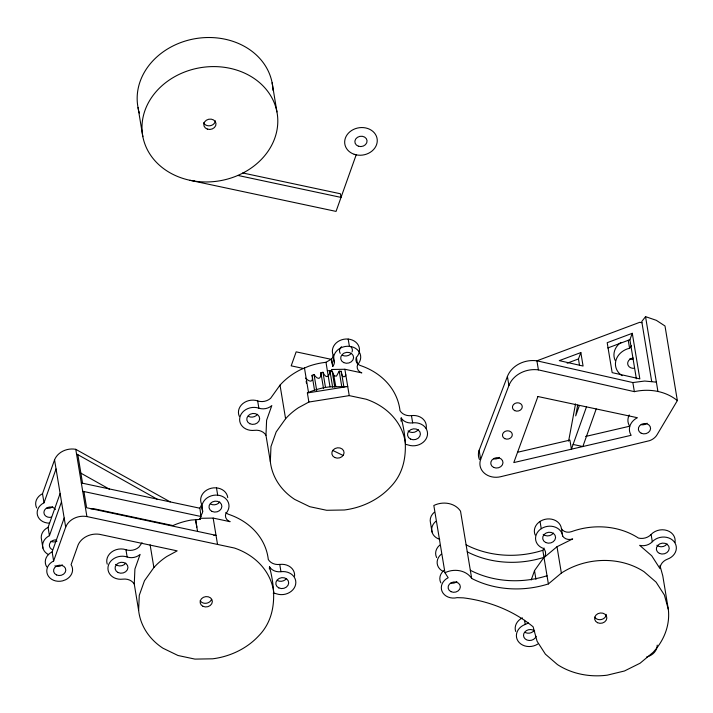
<?xml version="1.0" encoding="UTF-8"?>
<svg xmlns="http://www.w3.org/2000/svg" width="713" height="713" viewBox="0 0 713 713"><rect width="100%" height="100%" fill="white"/><g stroke="black" fill="none" stroke-linecap="round" stroke-linejoin="round"><path stroke-width="1.07" d="M134.267 584.081L134.909 569.019L140.113 554.402A11.577 9.741 -9.4 0 1 127.155 556.996A13.636 11.479 -9.4 0 0 108.118 566.461A13.636 11.479 -9.4 0 0 122.796 579.152A11.577 9.741 -9.4 0 1 134.267 584.081L138.625 610.426A68.181 57.379 -9.4 0 0 162.974 648.224L178 655.497L194.952 659.106L212.67 658.812A68.181 57.379 -9.4 0 0 258.596 635.978C277.107 617.164 275.664 590.498 269.496 566.764A11.577 9.741 -9.4 0 0 280.958 571.692A13.636 11.479 -9.4 0 1 295.645 584.384A13.636 11.479 -9.4 0 1 276.599 593.849A11.577 9.741 -9.4 0 0 273.248 593.198M138.625 610.426L139.267 595.364L144.472 580.747L153.883 567.557A65.07 54.758 -9.4 0 1 166.735 556.532L177.18 550.864L99.365 534.287A18.52 15.579 -9.4 0 0 78.145 544.83L71.077 564.687A12.959 10.9 -9.4 0 1 65.721 579.731L62.566 580.881A12.959 10.9 -9.4 0 1 47.584 574.74A12.959 10.9 -9.4 0 1 53.635 560.971L65.685 527.112L54.553 459.867A17.558 14.777 -9.4 0 1 75.765 449.324L170.22 501.907M265.967 435.26L266.609 420.198L271.813 405.581A11.577 9.741 -9.4 0 1 258.864 408.175A13.636 11.479 -9.4 0 0 239.818 417.64A13.636 11.479 -9.4 0 0 254.505 430.331A11.577 9.741 -9.4 0 1 265.967 435.26L270.334 461.605A68.181 57.379 -9.4 0 0 294.683 499.403L309.709 506.676L326.652 510.285L344.37 509.991A68.181 57.379 -9.4 0 0 390.305 487.166C408.816 468.343 407.364 441.677 401.196 417.943A11.577 9.741 -9.4 0 0 412.667 422.88A13.636 11.479 -9.4 0 1 427.345 435.563A13.636 11.479 -9.4 0 1 408.308 445.028A11.577 9.741 -9.4 0 0 406.098 444.502M270.334 461.605L270.976 446.552L276.181 431.926L285.592 418.736A65.07 54.758 -9.4 0 1 298.444 407.72L308.881 402.043L349.236 395.617L366.188 399.227A68.181 57.379 -9.4 0 1 405.563 444.297M269.398 568.921L269.496 566.764M401.062 421.169L401.196 417.943M335.77 386.428L333.559 374.058L332.133 371.17L330.021 371.313C329.067 377.89 325.583 378.505 322.98 372.275L320.903 372.703C321.189 379.592 317.633 380.074 314.068 374.61L312.08 375.314C313.711 382.293 309.995 382.738 305.627 378.104M568.609 441.151L575.525 403.914M577.699 405.091L575.694 415.884L579.33 405.652M531.203 579.99L534.563 570.525L543.974 557.334A89.713 75.498 -9.4 0 1 467.273 551.844M36.666 507.932A12.959 10.9 -9.4 0 1 42.504 493.717L54.553 459.867M49.58 523.146A12.959 10.9 -9.4 0 1 37.477 515.232A12.959 10.9 -9.4 0 1 44.01 502.799L56.051 468.949M42.914 548.11L41.541 539.777A12.959 10.9 -9.4 0 1 48.074 527.353L60.115 493.503M48.644 554.661A12.959 10.9 -9.4 0 1 49.447 535.677L61.496 501.827M46.773 566.933A12.959 10.9 -9.4 0 1 52.129 551.88L64.179 518.03M194.203 181.191L194.248 181.075A68.181 57.379 -9.4 0 0 237.714 175.505L241.707 173.66A68.181 57.379 -9.4 0 0 259.621 82.69A68.181 57.379 -9.4 0 0 152.341 96.424A68.181 57.379 -9.4 0 0 189.961 180.291L336.046 211.404L356.179 154.846M201.378 504.795A8.734 7.353 -9.4 0 1 199.872 507.879L200.986 516.497L199.97 519.376L191.2 520.062A65.07 54.758 -9.4 0 0 174.124 525.053L172.992 525.579L95.177 509.002A18.52 15.579 -9.4 0 0 90.854 508.824M586.478 406.873L571.416 449.181L569.91 440.099L517.629 452.256M596.211 408.95L582.842 446.534L573.1 444.457M200.362 518.298L199.97 519.376L199.792 518.315L213.169 518.084L230.121 521.693A8.039 6.765 -9.4 0 1 225.896 513.458A13.636 11.479 -9.4 0 0 217.688 495.152L216.485 487.879M579.482 365.172L578.457 358.96L580.845 352.57L559.295 360.635L583.074 366.036L580.845 352.57M636.37 378.781L629.9 339.691L632.288 333.301L607.2 342.695L612.155 372.632L639.837 378.897L632.288 333.301M479.457 459.555A17.05 14.34 -9.4 0 1 479.136 450.313L507.406 376.455A25.445 21.408 -9.4 0 1 536.907 360.814L639.784 322.294L641.967 322.757L651.709 381.58M641.967 322.757L641.762 321.536L645.541 316.652L656.343 320.333L664.997 325.984L677.35 400.59L657.047 434.77A13.627 11.47 -9.4 0 1 649.614 440.652L500.678 476.712A17.05 14.34 -9.4 0 1 480.642 459.404L508.913 385.528L507.406 376.455M542.771 550.418L542.816 550.311A8.734 7.353 -9.4 0 0 544.081 548.039M546.987 575.854L547.023 575.747A89.713 75.498 -9.4 0 1 470.322 570.266M345.903 374.913C343.702 379.744 340.957 374.405 341.304 371.313L339.21 371.17L336.465 376.143L334.014 375.822M142.047 542.736L138.91 547.129A11.577 9.741 -9.4 0 1 125.951 549.723A13.636 11.479 -9.4 0 0 111.495 552.12A13.636 11.479 -9.4 0 0 107.217 564.161M326.001 362.275L327.356 370.796L331.67 370.555L331.5 369.494L344.878 369.263L361.821 372.881A8.039 6.765 -9.4 0 1 357.605 364.646L356.402 357.373A13.636 11.479 -9.4 0 0 348.185 339.067A13.636 11.479 -9.4 0 0 333.203 355.154A8.734 7.353 -9.4 0 1 331.581 359.058L326.001 362.275L321.527 362.917A65.07 54.758 -9.4 0 0 308.577 366.295L300.44 369.753A65.07 54.758 -9.4 0 0 280.022 385.127L270.61 398.309A11.577 9.741 -9.4 0 1 257.66 400.911A13.636 11.479 -9.4 0 0 242.759 403.656A13.636 11.479 -9.4 0 0 239.283 416.276M622.092 375.689A18.413 15.49 -9.4 0 1 627.369 348.88L629.588 348.3L631.54 345.778M348.185 339.067L349.388 346.331A13.636 11.479 -9.4 0 0 334.406 362.427A8.734 7.353 -9.4 0 1 332.784 366.33L331.313 359.352L296.162 351.857L291.18 365.84L303.319 368.434M200.816 515.437L201.075 515.151A8.734 7.353 -9.4 0 0 202.697 511.239A13.636 11.479 -9.4 0 1 217.688 495.152M541.247 528.698A13.636 11.479 -9.4 0 1 562.646 535.98A8.039 6.765 -9.4 0 0 572.664 538.939L556.996 546.719L544.019 557.584A8.734 7.353 -9.4 0 0 543.475 548.457A13.636 11.479 -9.4 0 1 541.247 528.698L540.044 521.426M548.377 583.929L561.363 573.074A68.181 57.379 -9.4 0 1 643.999 571.683L656.076 582.12L664.382 595.016L668.348 609.481A68.181 57.379 -9.4 0 1 653.09 652.35L640.105 663.206L624.445 670.995L607.164 675.175A68.181 57.379 -9.4 0 1 557.468 664.596L545.392 654.16L537.085 641.263L533.119 626.798A135.292 113.848 -9.4 0 0 463.334 597.859L457.104 597.646A12.959 10.9 -9.4 0 1 442.122 591.514A12.959 10.9 -9.4 0 1 448.174 577.735L444.965 572.753L433.834 505.499A19.83 16.693 -9.4 0 1 460.536 511.194L471.676 578.439A89.713 75.498 -9.4 0 0 548.377 583.929L542.816 550.311A89.713 75.498 -9.4 0 1 466.106 544.83M307.374 392.961L308.506 392.444A65.07 54.758 -9.4 0 1 330.012 386.829L347.73 386.526L307.374 392.961L308.881 402.043M567.165 363.184L578.457 358.96M607.815 347.962L629.9 339.691M585.631 436.454L629.641 426.222M677.35 400.59C665.407 390.876 649.142 388.389 634.356 391.651L538.413 369.887L536.907 360.814L632.85 382.56L644.677 381.045L656.388 382.15M213.811 535.383L216.03 535.347L86.612 507.745L83.929 491.542M189.961 180.291L194.248 181.075M81.335 482.959L199.613 508.173M242.705 172.956L340.422 193.767L341.028 197.403L237.875 175.434M82.717 491.284L200.986 516.497M65.685 527.112A17.558 14.777 -9.4 0 1 86.897 516.568L234.479 548.047A68.181 57.379 -9.4 0 1 273.854 593.109M332.766 450.447L343.122 455.455M76.532 453.923L157.003 499.091M80.56 472.977L109.526 489.234M659.953 565.534L662.787 575.863L668.348 609.481M195.514 519.474L197.572 531.399M645.541 316.652L657.885 391.232M628.251 340.226L629.588 348.3M632.85 382.56L634.356 391.651M674.97 542.584A13.636 11.479 -9.4 0 0 667.225 530.561A13.636 11.479 -9.4 0 0 651.112 534.465L652.315 541.728A13.636 11.479 -9.4 0 1 673.847 541.372A13.636 11.479 -9.4 0 1 667.52 559.144A11.577 9.741 -9.4 0 0 660.015 568.671L651.718 555.775L639.641 545.338A11.577 9.741 -9.4 0 0 652.315 541.728M535.196 535.062A13.636 11.479 -9.4 0 1 544.884 519.358A13.636 11.479 -9.4 0 1 561.443 528.707L562.646 535.98M556.996 546.719L561.363 573.074M534.518 570.703L535.953 579.366M524.536 620.283L525.223 624.445A13.636 11.479 -9.4 0 0 517.959 640.978A13.636 11.479 -9.4 0 0 537.834 644.026M479.136 450.313L480.642 459.404M432.016 531.996L430.509 522.914A12.959 10.9 -9.4 0 1 434.297 512.273M357.57 363.675A8.039 6.765 -9.4 0 0 360.618 365.609A68.181 57.379 -9.4 0 1 399.993 410.679A11.577 9.741 -9.4 0 0 411.463 415.608L412.667 422.88M344.878 369.263L349.236 395.617M341.304 371.313L343.933 387.212M339.21 371.17L341.839 387.07M333.203 355.154L334.406 362.427M331.581 359.058L332.784 366.33M332.133 371.17L334.771 387.07M330.021 371.313L332.659 387.212M327.356 370.796L330.012 386.829M322.98 372.275L325.431 387.114M320.903 372.703L323.533 388.603M272.125 82.833L276.938 111.905M314.068 374.61L316.697 390.51M312.08 375.314L314.531 390.154M304.433 367.801L308.506 392.444M306.153 381.286L306.51 383.407M280.022 385.127L285.592 418.736M257.66 400.911L258.864 408.175M225.861 512.495A8.039 6.765 -9.4 0 0 228.918 514.43A68.181 57.379 -9.4 0 1 268.293 559.5A11.577 9.741 -9.4 0 0 279.754 564.429L280.958 571.692M213.169 518.084L217.527 544.429M138.028 107.574L142.841 136.646M201.663 505.009L202.697 511.239M150.113 544.785L153.883 567.557M125.951 549.723L127.155 556.996M77.824 454.653L82.548 483.218M75.765 449.324L86.897 516.568M42.504 493.717L44.01 502.799M48.074 527.353L49.447 535.677M52.129 551.88L53.635 560.971M195.62 519.447L196.841 527.157M418.219 429.663A6.479 5.454 -9.4 0 1 408.023 430.964M357.017 363.006A8.039 6.765 -9.4 0 1 356.402 357.373M411.463 415.608A13.636 11.479 -9.4 0 1 426.142 428.299M350.653 346.58A6.479 5.454 -9.4 0 1 352.097 351.848M351.402 353.176A6.479 5.454 -9.4 0 1 342.507 355.332M340.226 353.363A6.479 5.454 -9.4 0 1 341.536 346.732M257.482 414.298A6.479 5.454 -9.4 0 1 248.587 416.454M349.388 346.331A13.636 11.479 -9.4 0 1 357.605 364.646M138.643 110.328A68.181 57.379 -9.4 0 1 196.993 38.395A68.181 57.379 -9.4 0 1 272.972 90.301M139.418 113.037A68.181 57.379 -9.4 0 1 138.883 111.237M215.379 120.871A6.141 5.16 -9.4 0 1 210.077 125.746A6.141 5.16 -9.4 0 1 203.57 122.716M201.494 503.975A13.636 11.479 -9.4 0 1 211.182 488.262A13.636 11.479 -9.4 0 1 227.75 497.621M279.754 564.429A13.636 11.479 -9.4 0 1 294.585 576.113M211.485 599.383A6.141 5.16 -9.4 0 1 206.217 603.269A6.141 5.16 -9.4 0 1 200.237 600.818M51.416 517.175A6.141 5.16 -9.4 0 1 44.233 514.055A6.141 5.16 -9.4 0 1 47.673 507.522A6.141 5.16 -9.4 0 1 55.454 509.501M52.709 506.693A6.141 5.16 -9.4 0 1 46.755 508.137M62.343 564.865A6.141 5.16 -9.4 0 1 54.928 565.81M56.978 541.176A6.141 5.16 -9.4 0 1 50.873 541.283M52.245 549.607A6.141 5.16 -9.4 0 1 49.652 543.814A6.141 5.16 -9.4 0 1 55.712 539.875M125.773 563.118A6.479 5.454 -9.4 0 1 115.586 564.42M219.693 501.997A6.479 5.454 -9.4 0 1 210.798 504.153M286.51 578.484A6.479 5.454 -9.4 0 1 277.615 580.632M651.112 534.465A11.577 9.741 -9.4 0 1 638.438 538.065A68.181 57.379 -9.4 0 0 571.461 531.666A8.039 6.765 -9.4 0 1 561.443 528.707M515.668 631.433A13.636 11.479 -9.4 0 1 522.397 617.868M657.208 645.14A13.636 11.479 -9.4 0 1 646.664 656.958M536.131 636.326A6.479 5.454 -9.4 0 1 527.023 640.024A6.479 5.454 -9.4 0 1 524.813 631.959A6.479 5.454 -9.4 0 1 534.688 631.058M606.237 614.401A6.141 5.16 -9.4 0 1 601.505 619.49A6.141 5.16 -9.4 0 1 594.731 617.191M439.743 539.322A12.959 10.9 -9.4 0 1 435.803 521.355M440.83 582.86A12.959 10.9 -9.4 0 1 443.923 570.436M444.965 572.753A19.83 16.693 -9.4 0 1 471.676 578.439M456.881 581.63A6.141 5.16 -9.4 0 1 450.919 583.074M528.271 622.859A11.577 9.741 -9.4 0 1 525.223 624.445M436.641 557.575A12.959 10.9 -9.4 0 1 439.734 545.151M443.183 571.425A12.959 10.9 -9.4 0 1 441.24 554.233M534.224 630.39A6.479 5.454 -9.4 0 1 525.338 632.547M553.386 533.083A6.479 5.454 -9.4 0 1 543.199 534.394M667.047 543.948A6.479 5.454 -9.4 0 1 656.851 545.258M508.913 385.528A25.445 21.408 -9.4 0 1 538.413 369.887M634.347 368.282A6.141 5.16 -9.4 0 1 627.69 363.933A6.141 5.16 -9.4 0 1 633.197 358.015M632.85 359.2A6.141 5.16 -9.4 0 1 629.731 358.897M647.128 423.201A6.141 5.16 -9.4 0 1 641.174 424.645M629.214 425.492A15.133 12.736 -9.4 0 1 629.258 414.939M615.087 360.306A18.413 15.49 -9.4 0 1 620.871 342.418M499.537 457.372A6.141 5.16 -9.4 0 1 493.574 458.815M537.923 396.526L513.797 462.577L631.148 435.304A15.133 12.736 -9.4 0 1 637.404 417.72L537.923 396.526M410.528 439.083A6.479 5.454 -9.4 0 0 420.403 434.172A6.479 5.454 -9.4 0 0 410.929 429.591A6.479 5.454 -9.4 0 0 410.528 439.083M343.711 362.596A6.479 5.454 -9.4 0 0 353.586 357.694A6.479 5.454 -9.4 0 0 344.112 353.104A6.479 5.454 -9.4 0 0 343.711 362.596M249.791 423.718A6.479 5.454 -9.4 0 0 259.666 418.816A6.479 5.454 -9.4 0 0 250.192 414.226A6.479 5.454 -9.4 0 0 249.791 423.718M334.7 457.496A6.141 5.16 -9.4 0 0 344.058 452.844A6.141 5.16 -9.4 0 0 335.083 448.504A6.141 5.16 -9.4 0 0 334.7 457.496M207.358 129.106A6.141 5.16 -9.4 0 0 215.986 123.492A6.141 5.16 -9.4 0 0 206.36 120.212A6.141 5.16 -9.4 0 0 207.358 129.106M358.425 146.227A6.141 5.16 -9.4 0 0 367.043 140.613A6.141 5.16 -9.4 0 0 357.418 137.342A6.141 5.16 -9.4 0 0 358.425 146.227M354.183 154.293A16.372 13.779 -9.4 0 0 377.195 139.32A16.372 13.779 -9.4 0 0 351.509 130.577A16.372 13.779 -9.4 0 0 354.183 154.293M118.082 572.539A6.479 5.454 -9.4 0 0 127.957 567.628A6.479 5.454 -9.4 0 0 118.492 563.047A6.479 5.454 -9.4 0 0 118.082 572.539M212.002 511.417A6.479 5.454 -9.4 0 0 221.877 506.506A6.479 5.454 -9.4 0 0 212.403 501.925A6.479 5.454 -9.4 0 0 212.002 511.417M202.991 606.317A6.141 5.16 -9.4 0 0 212.349 601.665A6.141 5.16 -9.4 0 0 203.374 597.325A6.141 5.16 -9.4 0 0 202.991 606.317M56.434 574.901A6.141 5.16 -9.4 0 0 65.792 570.248A6.141 5.16 -9.4 0 0 56.817 565.908A6.141 5.16 -9.4 0 0 56.434 574.901M278.819 587.904A6.479 5.454 -9.4 0 0 288.694 582.993A6.479 5.454 -9.4 0 0 279.229 578.412A6.479 5.454 -9.4 0 0 278.819 587.904M597.485 622.69A6.141 5.16 -9.4 0 0 606.843 618.037A6.141 5.16 -9.4 0 0 597.868 613.697A6.141 5.16 -9.4 0 0 597.485 622.69M545.695 542.513A6.479 5.454 -9.4 0 0 555.57 537.602A6.479 5.454 -9.4 0 0 546.105 533.021A6.479 5.454 -9.4 0 0 545.695 542.513M659.356 553.368A6.479 5.454 -9.4 0 0 669.231 548.466A6.479 5.454 -9.4 0 0 659.757 543.885A6.479 5.454 -9.4 0 0 659.356 553.368M450.972 591.665A6.141 5.16 -9.4 0 0 460.331 587.013A6.141 5.16 -9.4 0 0 451.356 582.673A6.141 5.16 -9.4 0 0 450.972 591.665M493.628 467.407A6.141 5.16 -9.4 0 0 502.986 462.755A6.141 5.16 -9.4 0 0 494.011 458.414A6.141 5.16 -9.4 0 0 493.628 467.407M514.733 410.626A4.946 4.162 -9.4 0 0 522.273 406.882A4.946 4.162 -9.4 0 0 515.044 403.38A4.946 4.162 -9.4 0 0 514.733 410.626M641.219 433.237A6.141 5.16 -9.4 0 0 650.577 428.584A6.141 5.16 -9.4 0 0 641.602 424.244A6.141 5.16 -9.4 0 0 641.219 433.237M504.768 438.638A4.946 4.162 -9.4 0 0 512.308 434.885A4.946 4.162 -9.4 0 0 505.08 431.392A4.946 4.162 -9.4 0 0 504.768 438.638"/></g></svg>
